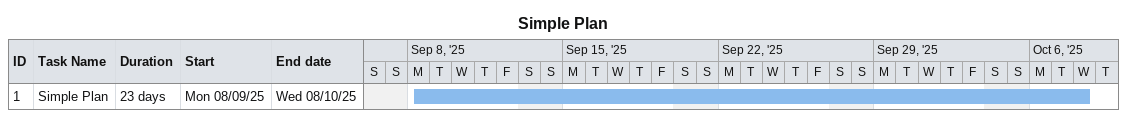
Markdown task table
Simple Plan

| ID | Task | Duration | Start | Finish |
|---|---|---|---|---|
| 1 | Simple Plan | 23d | 2025-09-08 | 2025-10-08 |
